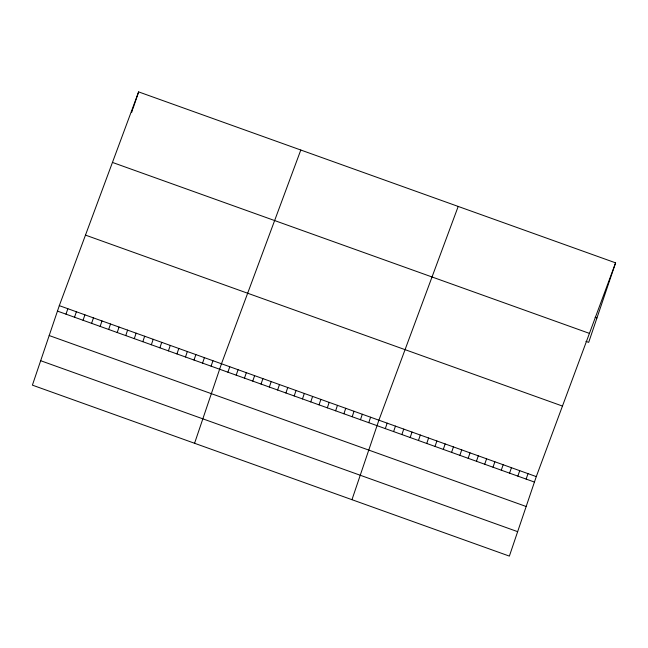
<?xml version="1.0" encoding="UTF-8"?>
<svg xmlns="http://www.w3.org/2000/svg" width="648" height="648" viewBox="0 0 648 648"><rect width="100%" height="100%" fill="white"/><g stroke="black" fill="none" stroke-linecap="round" stroke-linejoin="round"><path stroke-width="0.97" d="M59.308 305.645L32.4 385.147L509.377 556.106L536.285 476.604L615.6 262.853L138.623 91.895L59.308 305.645L536.285 476.604M131.69 112.396L132.646 109.577M132.962 108.637L138.623 91.895M65.999 314.167L67.846 308.699M74.528 317.228L76.383 311.761M83.066 320.282L84.912 314.823M91.603 323.344L93.45 317.885M100.14 326.406L101.987 320.938M108.67 329.459L110.525 324M117.207 332.521L119.054 327.062M125.744 335.583L127.591 330.116M134.282 338.637L136.129 333.177M142.811 341.699L144.666 336.239M151.349 344.76L153.195 339.293M159.886 347.814L161.733 342.355M168.423 350.876L170.27 345.416M176.953 353.938L178.808 348.47M185.49 356.991L187.337 351.532M194.027 360.053L195.874 354.594M202.565 363.115L204.412 357.647M211.094 366.177L212.949 360.709M194.57 443.273L221.478 363.771L300.802 150.02M227.918 372.203L229.765 366.736M236.204 375.168L238.051 369.708M244.482 378.14L246.337 372.681M252.769 381.113L254.615 375.646M261.055 384.078L262.902 378.618M269.341 387.05L271.188 381.583M277.619 390.015L279.474 384.556M285.906 392.988L287.752 387.52M294.192 395.952L296.039 390.493M302.478 398.925L304.325 393.466M310.757 401.898L312.611 396.43M319.043 404.862L320.89 399.403M327.329 407.835L329.176 402.368M335.615 410.8L337.462 405.34M343.894 413.772L345.749 408.305M352.18 416.737L354.027 411.278M360.466 419.71L362.313 414.25M368.752 422.682L370.599 417.215M351.969 499.689L378.886 420.188L458.201 206.437M385.317 428.62L387.164 423.152M393.603 431.584L395.45 426.125M401.89 434.557L403.736 429.098M410.168 437.522L412.023 432.062M418.454 440.494L420.301 435.035M426.74 443.467L428.587 437.999M435.027 446.432L436.874 440.972M443.305 449.404L445.16 443.937M451.591 452.369L453.438 446.909M459.878 455.341L461.724 449.882M468.164 458.314L470.011 452.847M476.442 461.279L478.297 455.819M484.728 464.252L486.575 458.784M493.015 467.216L494.861 461.757M501.301 470.189L503.148 464.721M509.579 473.153L511.434 467.694M517.865 476.126L519.712 470.667M526.152 479.099L527.999 473.631M615.6 262.853L588.692 342.355L585.93 341.366M595.115 317.261L596.962 317.925M112.452 162.429L589.429 333.388M85.487 235.111L562.456 406.061M57.461 311.105L534.438 482.063M49.191 335.543L526.168 506.501M40.67 360.709L517.647 531.668"/></g></svg>
